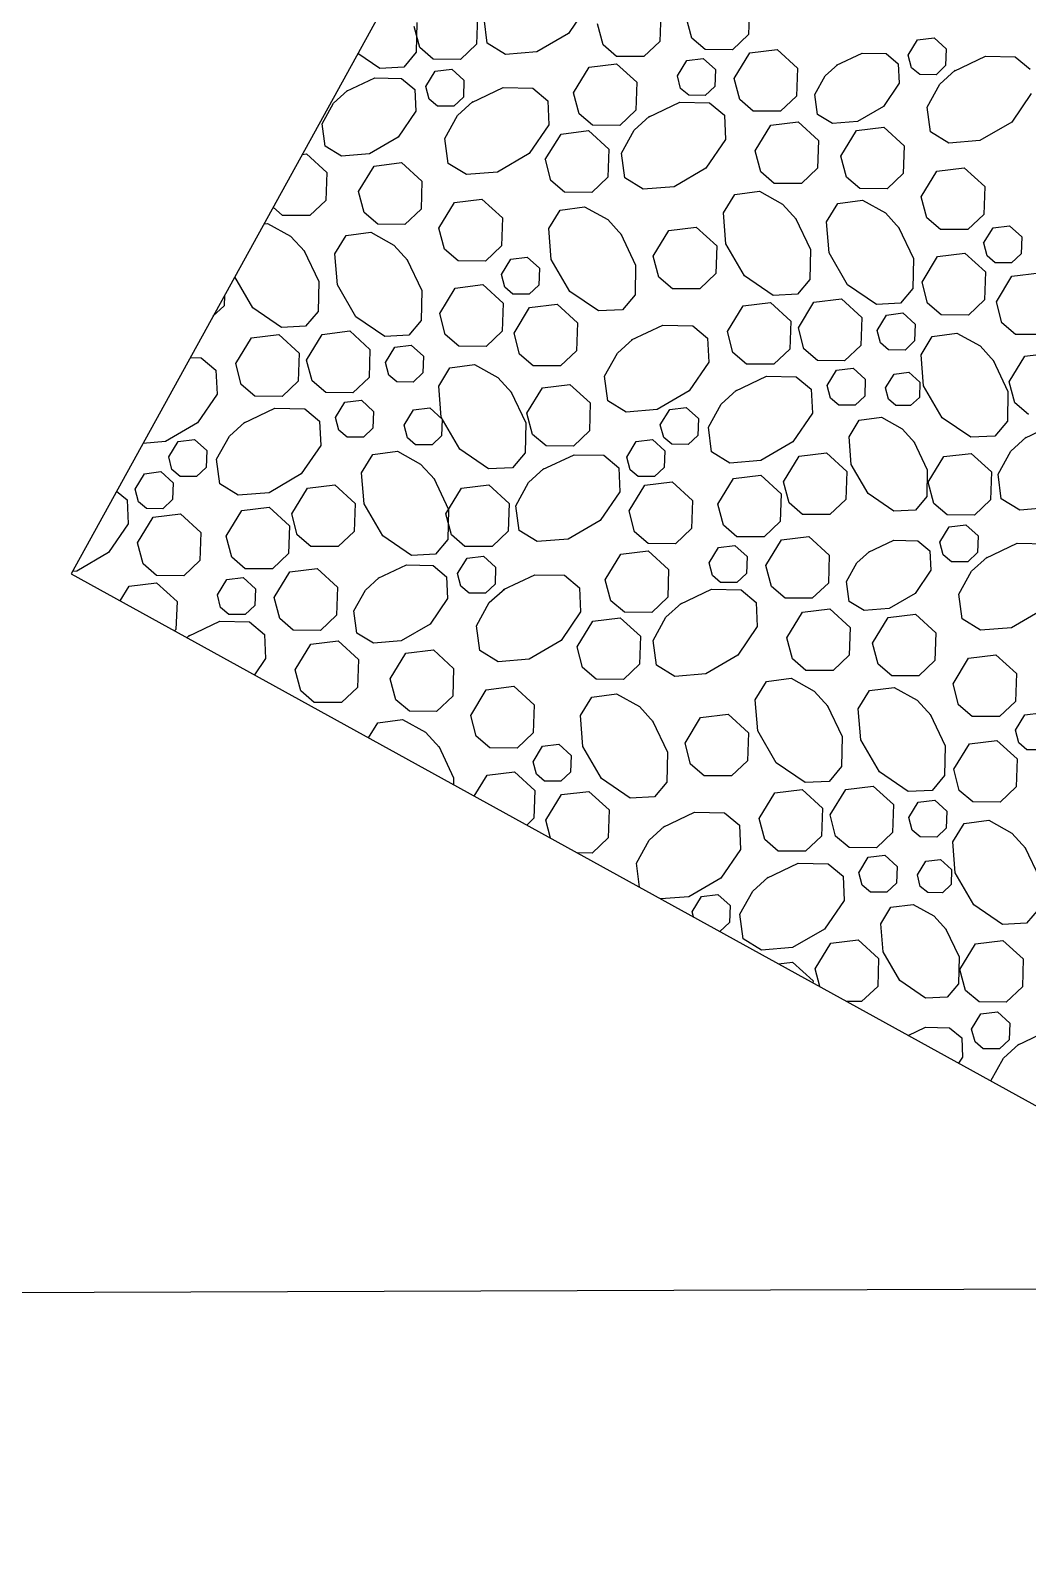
# Model space of a CAD drawing. Header units: inches. Extents: x -5337 to 1057, y 15227 to 19227.
# Drawn here: x -3716.02 to -3706.32, y 15955.57 to 15970.52 of the extents above; entities that cross this region are included whole.
import ezdxf

# ---------------------------------------------------------------- set-up
doc = ezdxf.new("R2010")
doc.units = ezdxf.units.IN
doc.header["$LTSCALE"] = 150
doc.header["$MEASUREMENT"] = 0
for name, color, linetype in [('ECB', 84, 'Continuous'), ('PAVING', 7, 'Continuous'), ('ROW', 7, 'Continuous')]:
    doc.layers.add(name, color=color, linetype=linetype)

# ---------------------------------------------------------------- blocks, each defined once
blk = doc.blocks.new('A$C58E001BE')
at = {"layer": 'PAVING', "color": 1}
for p, q in [((4.829, 18.414), (0, 9.657)), ((5.037, 15.199), (4.846, 14.919)), ((5.745, 15.114), (5.736, 14.841)), ((6.609, 15.18), (6.6, 14.907)), ((3.396, 14.78), (3.342, 14.985)), ((3.369, 15.025), (3.362, 14.735)), ((3.96, 15.086), (3.95, 14.814)), ((4.055, 14.823), (4.023, 15.063)), ((5.182, 14.807), (5.128, 15.012)), ((6.046, 14.874), (5.992, 15.078)), ((3.95, 14.814), (3.794, 14.665)), ((4.233, 14.713), (4.055, 14.823)), ((4.846, 14.919), (4.536, 14.738)), ((5.314, 14.695), (5.182, 14.807)), ((5.736, 14.841), (5.579, 14.693)), ((6.178, 14.761), (6.046, 14.874)), ((6.6, 14.907), (6.444, 14.759)), ((8.155, 14.708), (8.247, 14.857)), ((8.247, 14.857), (8.407, 14.877)), ((8.407, 14.877), (8.526, 14.769)), ((3.007, 14.578), (2.794, 14.724)), ((3.362, 14.735), (3.241, 14.589)), ((3.528, 14.667), (3.396, 14.78)), ((3.794, 14.665), (3.528, 14.667)), ((4.536, 14.738), (4.233, 14.713)), ((5.579, 14.693), (5.314, 14.695)), ((5.906, 14.506), (5.997, 14.656)), ((5.997, 14.656), (6.158, 14.675)), ((6.158, 14.675), (6.277, 14.567)), ((6.444, 14.759), (6.178, 14.761)), ((6.46, 14.48), (6.612, 14.729)), ((6.612, 14.729), (6.879, 14.762)), ((6.879, 14.762), (7.077, 14.581)), ((7.458, 14.61), (7.706, 14.727)), ((7.706, 14.727), (7.941, 14.722)), ((7.941, 14.722), (8.058, 14.624)), ((8.188, 14.585), (8.155, 14.708)), ((8.526, 14.769), (8.52, 14.605)), ((8.602, 14.552), (8.908, 14.697)), ((8.908, 14.697), (9.197, 14.691)), ((9.197, 14.691), (9.343, 14.57)), ((3.241, 14.589), (3.007, 14.578)), ((3.457, 14.402), (3.548, 14.551)), ((3.548, 14.551), (3.708, 14.571)), ((3.708, 14.571), (3.827, 14.463)), ((4.895, 14.341), (5.047, 14.591)), ((5.047, 14.591), (5.314, 14.624)), ((5.314, 14.624), (5.512, 14.443)), ((5.938, 14.383), (5.906, 14.506)), ((6.277, 14.567), (6.271, 14.403)), ((7.077, 14.581), (7.068, 14.309)), ((7.246, 14.324), (7.346, 14.506)), ((7.346, 14.506), (7.468, 14.617)), ((8.058, 14.624), (8.067, 14.434)), ((8.267, 14.517), (8.188, 14.585)), ((8.426, 14.516), (8.267, 14.517)), ((8.52, 14.605), (8.426, 14.516)), ((8.464, 14.425), (8.614, 14.561)), ((2.558, 14.24), (2.693, 14.363)), ((2.682, 14.355), (2.958, 14.485)), ((2.958, 14.485), (3.218, 14.48)), ((3.218, 14.48), (3.349, 14.371)), ((3.349, 14.371), (3.359, 14.16)), ((3.489, 14.279), (3.457, 14.402)), ((3.827, 14.463), (3.822, 14.299)), ((3.903, 14.246), (4.209, 14.391)), ((4.209, 14.391), (4.499, 14.385)), ((4.499, 14.385), (4.644, 14.263)), ((5.512, 14.443), (5.503, 14.171)), ((6.018, 14.316), (5.938, 14.383)), ((6.271, 14.403), (6.177, 14.314)), ((6.514, 14.275), (6.46, 14.48)), ((8.067, 14.434), (7.913, 14.208)), ((8.34, 14.2), (8.464, 14.425)), ((2.446, 14.038), (2.558, 14.24)), ((3.568, 14.211), (3.489, 14.279)), ((3.728, 14.21), (3.568, 14.211)), ((3.822, 14.299), (3.728, 14.21)), ((3.765, 14.118), (3.915, 14.255)), ((4.644, 14.263), (4.655, 14.03)), ((4.949, 14.137), (4.895, 14.341)), ((5.624, 14.104), (5.93, 14.249)), ((5.93, 14.249), (6.22, 14.242)), ((6.177, 14.314), (6.018, 14.316)), ((6.22, 14.242), (6.365, 14.121)), ((6.646, 14.163), (6.514, 14.275)), ((7.068, 14.309), (6.912, 14.161)), ((7.272, 14.13), (7.246, 14.324)), ((7.913, 14.208), (7.661, 14.061)), ((8.371, 13.96), (8.34, 14.2)), ((9.354, 14.335), (9.163, 14.056)), ((3.359, 14.16), (3.188, 13.909)), ((3.641, 13.894), (3.765, 14.118)), ((5.081, 14.024), (4.949, 14.137)), ((5.503, 14.171), (5.347, 14.022)), ((5.486, 13.976), (5.636, 14.112)), ((6.365, 14.121), (6.376, 13.887)), ((6.912, 14.161), (6.646, 14.163)), ((6.816, 14.025), (7.083, 14.058)), ((7.083, 14.058), (7.282, 13.877)), ((7.416, 14.041), (7.272, 14.13)), ((7.661, 14.061), (7.416, 14.041)), ((9.163, 14.056), (8.852, 13.875)), ((2.475, 13.822), (2.446, 14.038)), ((3.188, 13.909), (2.908, 13.745)), ((4.655, 14.03), (4.464, 13.75)), ((4.62, 13.69), (4.773, 13.939)), ((4.773, 13.939), (5.039, 13.972)), ((5.039, 13.972), (5.238, 13.791)), ((5.347, 14.022), (5.081, 14.024)), ((5.362, 13.751), (5.486, 13.976)), ((6.664, 13.776), (6.816, 14.025)), ((7.499, 13.724), (7.651, 13.974)), ((7.651, 13.974), (7.918, 14.006)), ((7.918, 14.006), (8.117, 13.825)), ((8.55, 13.85), (8.371, 13.96)), ((2.635, 13.723), (2.475, 13.822)), ((3.673, 13.653), (3.641, 13.894)), ((4.464, 13.75), (4.153, 13.569)), ((5.238, 13.791), (5.229, 13.519)), ((5.394, 13.511), (5.362, 13.751)), ((6.376, 13.887), (6.185, 13.608)), ((6.718, 13.571), (6.664, 13.776)), ((7.282, 13.877), (7.272, 13.605)), ((8.117, 13.825), (8.107, 13.553)), ((8.852, 13.875), (8.55, 13.85)), ((2.252, 13.741), (2.293, 13.746)), ((2.293, 13.746), (2.492, 13.565)), ((2.908, 13.745), (2.635, 13.723)), ((2.801, 13.378), (2.953, 13.627)), ((2.953, 13.627), (3.22, 13.66)), ((3.22, 13.66), (3.418, 13.479)), ((3.851, 13.544), (3.673, 13.653)), ((4.674, 13.485), (4.621, 13.69)), ((6.185, 13.608), (5.874, 13.426)), ((7.272, 13.605), (7.116, 13.457)), ((7.553, 13.52), (7.499, 13.724)), ((8.435, 13.577), (8.701, 13.609)), ((8.701, 13.609), (8.9, 13.428)), ((2.492, 13.565), (2.482, 13.293)), ((3.418, 13.479), (3.409, 13.207)), ((4.153, 13.569), (3.851, 13.544)), ((4.807, 13.373), (4.674, 13.485)), ((5.229, 13.519), (5.072, 13.371)), ((5.572, 13.401), (5.394, 13.511)), ((6.85, 13.458), (6.718, 13.571)), ((7.116, 13.457), (6.85, 13.458)), ((7.685, 13.407), (7.553, 13.52)), ((8.107, 13.553), (7.951, 13.405)), ((8.282, 13.327), (8.435, 13.577)), ((2.855, 13.173), (2.801, 13.378)), ((3.736, 13.271), (4.003, 13.303)), ((4.003, 13.303), (4.202, 13.122)), ((5.072, 13.371), (4.807, 13.373)), ((5.874, 13.426), (5.572, 13.401)), ((6.355, 13.171), (6.465, 13.349)), ((6.465, 13.349), (6.705, 13.381)), ((6.705, 13.381), (6.929, 13.257)), ((7.951, 13.405), (7.685, 13.407)), ((8.336, 13.123), (8.282, 13.327)), ((8.9, 13.428), (8.891, 13.156)), ((2.06, 13.147), (1.968, 13.226)), ((2.482, 13.293), (2.326, 13.145)), ((2.987, 13.06), (2.855, 13.173)), ((3.409, 13.207), (3.252, 13.058)), ((3.584, 13.021), (3.736, 13.271)), ((4.653, 13.019), (4.763, 13.198)), ((4.763, 13.198), (5.003, 13.23)), ((5.003, 13.23), (5.228, 13.106)), ((6.38, 12.869), (6.355, 13.171)), ((6.929, 13.257), (7.066, 13.107)), ((7.359, 13.084), (7.469, 13.262)), ((7.469, 13.262), (7.709, 13.294)), ((7.709, 13.294), (7.934, 13.17)), ((7.934, 13.17), (8.071, 13.02)), ((8.891, 13.156), (8.735, 13.008)), ((1.879, 13.065), (1.915, 13.069)), ((1.915, 13.069), (2.139, 12.945)), ((2.326, 13.145), (2.06, 13.147)), ((3.252, 13.058), (2.987, 13.06)), ((3.638, 12.817), (3.584, 13.021)), ((4.202, 13.122), (4.192, 12.85)), ((4.678, 12.717), (4.653, 13.019)), ((5.228, 13.106), (5.364, 12.955)), ((5.824, 12.999), (6.091, 13.032)), ((6.091, 13.032), (6.29, 12.851)), ((7.057, 13.119), (7.202, 12.813)), ((7.384, 12.781), (7.359, 13.084)), ((8.062, 13.032), (8.206, 12.726)), ((8.469, 13.01), (8.336, 13.123)), ((8.735, 13.008), (8.469, 13.01)), ((8.89, 12.876), (8.982, 13.025)), ((8.982, 13.025), (9.142, 13.045)), ((9.142, 13.045), (9.261, 12.937)), ((2.139, 12.945), (2.276, 12.795)), ((2.569, 12.772), (2.679, 12.95)), ((2.679, 12.95), (2.919, 12.982)), ((2.919, 12.982), (3.144, 12.858)), ((3.144, 12.858), (3.281, 12.707)), ((5.355, 12.967), (5.5, 12.662)), ((5.672, 12.75), (5.824, 12.999)), ((6.561, 12.558), (6.38, 12.869)), ((8.923, 12.753), (8.891, 12.876)), ((9.261, 12.937), (9.256, 12.773)), ((2.267, 12.807), (2.412, 12.501)), ((2.594, 12.469), (2.569, 12.772)), ((3.272, 12.719), (3.416, 12.414)), ((3.77, 12.704), (3.638, 12.817)), ((4.036, 12.702), (3.77, 12.704)), ((4.192, 12.85), (4.036, 12.702)), ((4.192, 12.57), (4.283, 12.719)), ((4.283, 12.719), (4.443, 12.739)), ((4.443, 12.739), (4.562, 12.631)), ((4.859, 12.406), (4.678, 12.717)), ((5.726, 12.545), (5.672, 12.75)), ((6.29, 12.851), (6.28, 12.579)), ((7.202, 12.813), (7.196, 12.523)), ((7.565, 12.47), (7.384, 12.781)), ((8.206, 12.726), (8.2, 12.436)), ((8.29, 12.496), (8.442, 12.745)), ((8.442, 12.745), (8.708, 12.778)), ((8.708, 12.778), (8.907, 12.597)), ((9.003, 12.686), (8.923, 12.753)), ((9.256, 12.773), (9.162, 12.684)), ((4.224, 12.447), (4.192, 12.57)), ((4.562, 12.631), (4.557, 12.467)), ((5.5, 12.662), (5.494, 12.372)), ((6.28, 12.579), (6.124, 12.43)), ((6.841, 12.367), (6.561, 12.558)), ((8.907, 12.597), (8.898, 12.325)), ((9.162, 12.684), (9.003, 12.686)), ((9.014, 12.305), (9.166, 12.555)), ((9.166, 12.555), (9.433, 12.587)), ((1.771, 12.246), (1.595, 12.549)), ((2.412, 12.501), (2.406, 12.211)), ((2.775, 12.158), (2.594, 12.469)), ((3.416, 12.414), (3.41, 12.124)), ((3.591, 12.19), (3.743, 12.439)), ((3.743, 12.439), (4.01, 12.472)), ((4.01, 12.472), (4.208, 12.291)), ((4.304, 12.379), (4.224, 12.447)), ((4.557, 12.467), (4.463, 12.378)), ((5.139, 12.216), (4.859, 12.406)), ((5.858, 12.432), (5.726, 12.545)), ((6.124, 12.43), (5.858, 12.432)), ((7.196, 12.523), (7.075, 12.378)), ((7.845, 12.28), (7.565, 12.47)), ((8.2, 12.436), (8.079, 12.291)), ((8.344, 12.291), (8.29, 12.496)), ((1.491, 12.267), (1.382, 12.164)), ((1.494, 12.367), (1.491, 12.267)), ((4.208, 12.291), (4.199, 12.019)), ((4.463, 12.378), (4.304, 12.379)), ((4.467, 12.248), (4.734, 12.281)), ((4.734, 12.281), (4.933, 12.1)), ((5.494, 12.372), (5.373, 12.226)), ((6.394, 12.016), (6.546, 12.265)), ((6.546, 12.265), (6.813, 12.298)), ((6.813, 12.298), (7.011, 12.117)), ((7.075, 12.378), (6.841, 12.367)), ((7.085, 12.05), (7.237, 12.3)), ((7.237, 12.3), (7.504, 12.333)), ((7.504, 12.333), (7.702, 12.152)), ((8.079, 12.291), (7.845, 12.28)), ((8.476, 12.178), (8.344, 12.291)), ((8.898, 12.325), (8.741, 12.176)), ((9.067, 12.1), (9.014, 12.305)), ((2.051, 12.055), (1.771, 12.246)), ((2.406, 12.211), (2.285, 12.066)), ((3.055, 11.968), (2.775, 12.158)), ((3.41, 12.124), (3.289, 11.979)), ((3.645, 11.985), (3.591, 12.19)), ((4.315, 11.999), (4.467, 12.248)), ((5.373, 12.226), (5.139, 12.216)), ((7.011, 12.117), (7.002, 11.845)), ((7.702, 12.152), (7.693, 11.879)), ((7.853, 12.026), (7.944, 12.176)), ((7.944, 12.176), (8.104, 12.196)), ((8.104, 12.196), (8.223, 12.087)), ((8.741, 12.176), (8.476, 12.178)), ((1.756, 11.953), (2.023, 11.986)), ((2.023, 11.986), (2.222, 11.805)), ((2.285, 12.066), (2.051, 12.055)), ((2.295, 11.738), (2.447, 11.988)), ((2.447, 11.988), (2.714, 12.021)), ((2.714, 12.021), (2.912, 11.84)), ((3.289, 11.979), (3.055, 11.968)), ((3.777, 11.872), (3.645, 11.985)), ((4.199, 12.019), (4.043, 11.87)), ((4.369, 11.794), (4.315, 11.999)), ((4.933, 12.1), (4.923, 11.828)), ((5.46, 11.933), (5.765, 12.078)), ((5.765, 12.078), (6.056, 12.072)), ((6.056, 12.072), (6.201, 11.95)), ((6.448, 11.811), (6.394, 12.015)), ((7.139, 11.846), (7.085, 12.05)), ((7.885, 11.904), (7.853, 12.026)), ((8.223, 12.087), (8.217, 11.924)), ((8.28, 11.788), (8.39, 11.967)), ((8.39, 11.967), (8.63, 11.999)), ((8.63, 11.999), (8.855, 11.875)), ((9.2, 11.988), (9.067, 12.1)), ((9.465, 11.986), (9.2, 11.988)), ((1.604, 11.704), (1.756, 11.953)), ((2.912, 11.84), (2.903, 11.568)), ((3.063, 11.715), (3.154, 11.864)), ((3.154, 11.864), (3.314, 11.884)), ((3.314, 11.884), (3.433, 11.775)), ((4.043, 11.87), (3.777, 11.872)), ((4.923, 11.828), (4.767, 11.68)), ((5.322, 11.805), (5.472, 11.942)), ((6.201, 11.95), (6.212, 11.716)), ((6.58, 11.698), (6.448, 11.811)), ((7.002, 11.845), (6.846, 11.696)), ((7.271, 11.733), (7.139, 11.846)), ((7.693, 11.879), (7.536, 11.731)), ((7.964, 11.836), (7.885, 11.904)), ((8.124, 11.835), (7.964, 11.836)), ((8.217, 11.924), (8.124, 11.835)), ((8.855, 11.875), (8.991, 11.724)), ((1.161, 11.762), (1.266, 11.76)), ((1.266, 11.76), (1.411, 11.638)), ((1.658, 11.499), (1.604, 11.704)), ((2.222, 11.805), (2.212, 11.533)), ((2.349, 11.534), (2.295, 11.738)), ((3.095, 11.592), (3.063, 11.715)), ((3.433, 11.775), (3.427, 11.612)), ((3.581, 11.482), (3.691, 11.661)), ((3.691, 11.661), (3.931, 11.693)), ((3.931, 11.693), (4.156, 11.568)), ((4.501, 11.682), (4.369, 11.794)), ((4.767, 11.68), (4.501, 11.682)), ((5.198, 11.58), (5.322, 11.805)), ((6.212, 11.716), (6.021, 11.437)), ((6.846, 11.696), (6.58, 11.698)), ((7.536, 11.731), (7.271, 11.733)), ((7.458, 11.639), (7.618, 11.659)), ((7.618, 11.659), (7.737, 11.55)), ((8.305, 11.486), (8.28, 11.788)), ((8.982, 11.736), (9.127, 11.431)), ((9.139, 11.525), (9.292, 11.774)), ((9.292, 11.774), (9.558, 11.807)), ((1.411, 11.638), (1.422, 11.404)), ((2.212, 11.533), (2.056, 11.384)), ((2.481, 11.421), (2.349, 11.534)), ((2.903, 11.568), (2.746, 11.419)), ((3.174, 11.524), (3.095, 11.592)), ((3.334, 11.523), (3.174, 11.524)), ((3.427, 11.612), (3.334, 11.523)), ((4.156, 11.568), (4.293, 11.418)), ((5.23, 11.34), (5.198, 11.58)), ((6.47, 11.436), (6.776, 11.581)), ((6.776, 11.581), (7.065, 11.574)), ((7.065, 11.574), (7.211, 11.453)), ((7.366, 11.489), (7.458, 11.639)), ((7.737, 11.55), (7.731, 11.387)), ((7.935, 11.466), (8.017, 11.601)), ((8.017, 11.601), (8.161, 11.619)), ((8.161, 11.619), (8.269, 11.521)), ((8.269, 11.521), (8.264, 11.374)), ((9.193, 11.32), (9.139, 11.525)), ((1.422, 11.404), (1.231, 11.125)), ((1.79, 11.386), (1.658, 11.499)), ((2.056, 11.384), (1.79, 11.386)), ((2.746, 11.419), (2.481, 11.421)), ((3.606, 11.18), (3.581, 11.482)), ((4.284, 11.43), (4.429, 11.125)), ((4.441, 11.219), (4.593, 11.468)), ((4.593, 11.468), (4.86, 11.501)), ((4.86, 11.501), (5.058, 11.32)), ((6.021, 11.437), (5.71, 11.255)), ((6.332, 11.308), (6.482, 11.445)), ((7.211, 11.453), (7.222, 11.219)), ((7.399, 11.366), (7.366, 11.489)), ((7.478, 11.299), (7.399, 11.366)), ((7.731, 11.387), (7.637, 11.298)), ((7.964, 11.356), (7.935, 11.466)), ((8.264, 11.374), (8.179, 11.294)), ((8.486, 11.175), (8.305, 11.486)), ((9.127, 11.431), (9.121, 11.141)), ((1.68, 11.124), (1.986, 11.269)), ((1.986, 11.269), (2.276, 11.262)), ((2.276, 11.262), (2.421, 11.141)), ((2.576, 11.177), (2.668, 11.327)), ((2.668, 11.327), (2.828, 11.347)), ((2.828, 11.347), (2.947, 11.238)), ((2.947, 11.238), (2.941, 11.075)), ((3.244, 11.102), (3.336, 11.252)), ((3.336, 11.252), (3.496, 11.272)), ((3.496, 11.272), (3.615, 11.163)), ((4.495, 11.014), (4.441, 11.219)), ((5.058, 11.32), (5.049, 11.048)), ((5.408, 11.23), (5.23, 11.34)), ((5.71, 11.255), (5.408, 11.23)), ((5.74, 11.107), (5.832, 11.257)), ((5.832, 11.257), (5.992, 11.276)), ((5.992, 11.276), (6.111, 11.168)), ((6.208, 11.083), (6.332, 11.308)), ((7.222, 11.219), (7.031, 10.94)), ((7.637, 11.298), (7.478, 11.299)), ((8.036, 11.295), (7.964, 11.356)), ((8.179, 11.294), (8.036, 11.295)), ((9.326, 11.208), (9.193, 11.32)), ((1.231, 11.125), (0.92, 10.943)), ((1.542, 10.996), (1.692, 11.133)), ((2.421, 11.141), (2.432, 10.907)), ((2.609, 11.054), (2.576, 11.177)), ((2.941, 11.075), (2.848, 10.986)), ((3.277, 10.979), (3.245, 11.102)), ((3.788, 10.869), (3.606, 11.18)), ((3.615, 11.163), (3.61, 11)), ((4.429, 11.125), (4.422, 10.835)), ((5.773, 10.984), (5.74, 11.107)), ((6.111, 11.168), (6.106, 11.004)), ((6.239, 10.843), (6.208, 11.083)), ((7.579, 10.99), (7.678, 11.151)), ((7.678, 11.151), (7.894, 11.18)), ((7.894, 11.18), (8.096, 11.068)), ((8.096, 11.068), (8.219, 10.933)), ((8.765, 10.985), (8.486, 11.175)), ((9.121, 11.141), (9, 10.995)), ((9.292, 10.978), (9.598, 11.122)), ((0.92, 10.943), (0.699, 10.925)), ((0.951, 10.795), (1.042, 10.945)), ((1.042, 10.945), (1.202, 10.964)), ((1.202, 10.964), (1.321, 10.856)), ((1.418, 10.771), (1.542, 10.996)), ((2.688, 10.987), (2.609, 11.054)), ((2.848, 10.986), (2.688, 10.987)), ((3.356, 10.912), (3.277, 10.979)), ((3.516, 10.911), (3.356, 10.912)), ((3.61, 11), (3.516, 10.911)), ((4.627, 10.902), (4.495, 11.014)), ((5.049, 11.048), (4.893, 10.9)), ((5.413, 10.793), (5.505, 10.943)), ((5.505, 10.943), (5.665, 10.963)), ((5.665, 10.963), (5.784, 10.854)), ((5.852, 10.917), (5.773, 10.984)), ((6.011, 10.915), (5.852, 10.917)), ((6.106, 11.004), (6.011, 10.915)), ((7.031, 10.94), (6.72, 10.758)), ((7.601, 10.719), (7.579, 10.99)), ((8.211, 10.944), (8.341, 10.669)), ((9, 10.995), (8.765, 10.985)), ((9.155, 10.85), (9.305, 10.986)), ((0.983, 10.672), (0.951, 10.795)), ((1.321, 10.856), (1.316, 10.692)), ((1.449, 10.531), (1.418, 10.771)), ((2.432, 10.907), (2.241, 10.628)), ((2.83, 10.639), (2.94, 10.817)), ((2.94, 10.817), (3.18, 10.849)), ((3.18, 10.849), (3.405, 10.725)), ((4.067, 10.678), (3.788, 10.869)), ((4.422, 10.835), (4.301, 10.689)), ((4.594, 10.672), (4.9, 10.816)), ((4.893, 10.9), (4.627, 10.902)), ((4.9, 10.816), (5.19, 10.81)), ((5.19, 10.81), (5.335, 10.689)), ((5.446, 10.67), (5.414, 10.793)), ((5.784, 10.854), (5.778, 10.691)), ((6.418, 10.733), (6.239, 10.843)), ((6.94, 10.552), (7.092, 10.801)), ((7.092, 10.801), (7.359, 10.834)), ((7.359, 10.834), (7.558, 10.653)), ((8.35, 10.547), (8.502, 10.797)), ((8.502, 10.797), (8.768, 10.829)), ((8.768, 10.829), (8.967, 10.648)), ((9.03, 10.625), (9.155, 10.85)), ((0.624, 10.481), (0.715, 10.631)), ((0.715, 10.631), (0.875, 10.651)), ((0.875, 10.651), (0.994, 10.542)), ((1.062, 10.605), (0.983, 10.672)), ((1.316, 10.692), (1.222, 10.603)), ((2.241, 10.628), (1.93, 10.446)), ((2.855, 10.337), (2.83, 10.639)), ((3.405, 10.725), (3.542, 10.575)), ((4.301, 10.689), (4.067, 10.678)), ((4.456, 10.544), (4.606, 10.681)), ((5.335, 10.689), (5.346, 10.455)), ((5.525, 10.603), (5.446, 10.67)), ((5.778, 10.691), (5.685, 10.602)), ((6.72, 10.758), (6.418, 10.733)), ((6.453, 10.584), (6.72, 10.617)), ((6.72, 10.617), (6.919, 10.436)), ((7.558, 10.653), (7.548, 10.381)), ((7.765, 10.439), (7.601, 10.719)), ((8.341, 10.669), (8.336, 10.408)), ((8.967, 10.648), (8.958, 10.376)), ((9.062, 10.385), (9.03, 10.625)), ((0.656, 10.358), (0.624, 10.481)), ((0.994, 10.542), (0.989, 10.379)), ((1.222, 10.603), (1.062, 10.605)), ((1.628, 10.421), (1.449, 10.531)), ((2.15, 10.24), (2.302, 10.489)), ((2.302, 10.489), (2.569, 10.522)), ((2.569, 10.522), (2.768, 10.341)), ((3.533, 10.587), (3.678, 10.281)), ((3.651, 10.241), (3.803, 10.491)), ((3.803, 10.491), (4.07, 10.523)), ((4.07, 10.523), (4.269, 10.342)), ((4.332, 10.319), (4.456, 10.544)), ((5.436, 10.268), (5.588, 10.518)), ((5.685, 10.602), (5.525, 10.603)), ((5.588, 10.518), (5.855, 10.551)), ((5.855, 10.551), (6.054, 10.37)), ((6.301, 10.335), (6.453, 10.584)), ((6.994, 10.347), (6.94, 10.552)), ((8.404, 10.342), (8.35, 10.547)), ((0.444, 10.462), (0.545, 10.377)), ((0.545, 10.377), (0.556, 10.143)), ((0.735, 10.291), (0.656, 10.358)), ((0.989, 10.379), (0.895, 10.29)), ((1.93, 10.446), (1.628, 10.421)), ((2.768, 10.341), (2.759, 10.069)), ((3.037, 10.026), (2.855, 10.337)), ((4.269, 10.342), (4.259, 10.07)), ((4.364, 10.079), (4.332, 10.319)), ((5.346, 10.455), (5.155, 10.176)), ((6.054, 10.37), (6.045, 10.097)), ((6.355, 10.13), (6.301, 10.335)), ((6.919, 10.436), (6.909, 10.164)), ((7.126, 10.235), (6.994, 10.347)), ((7.548, 10.381), (7.392, 10.233)), ((8.016, 10.267), (7.765, 10.439)), ((8.336, 10.408), (8.227, 10.277)), ((8.536, 10.23), (8.404, 10.342)), ((8.958, 10.376), (8.801, 10.228)), ((9.241, 10.275), (9.062, 10.385)), ((0.647, 9.957), (0.799, 10.206)), ((0.895, 10.29), (0.735, 10.291)), ((0.799, 10.206), (1.065, 10.239)), ((1.065, 10.239), (1.264, 10.058)), ((1.511, 10.023), (1.663, 10.272)), ((1.663, 10.272), (1.93, 10.305)), ((1.93, 10.305), (2.129, 10.124)), ((2.204, 10.035), (2.15, 10.24)), ((3.705, 10.036), (3.651, 10.241)), ((3.678, 10.281), (3.671, 9.991)), ((5.155, 10.176), (4.844, 9.994)), ((5.49, 10.064), (5.436, 10.268)), ((6.909, 10.164), (6.753, 10.015)), ((7.392, 10.233), (7.126, 10.235)), ((8.227, 10.277), (8.016, 10.267)), ((8.801, 10.228), (8.536, 10.23)), ((9.543, 10.3), (9.241, 10.275)), ((0.556, 10.143), (0.365, 9.864)), ((1.264, 10.058), (1.255, 9.785)), ((1.565, 9.818), (1.511, 10.023)), ((2.129, 10.124), (2.119, 9.852)), ((2.336, 9.923), (2.204, 10.035)), ((2.759, 10.069), (2.602, 9.921)), ((3.316, 9.835), (3.037, 10.026)), ((3.837, 9.923), (3.705, 10.036)), ((4.259, 10.07), (4.103, 9.922)), ((4.542, 9.969), (4.364, 10.079)), ((5.623, 9.951), (5.49, 10.064)), ((6.045, 10.097), (5.888, 9.949)), ((6.487, 10.017), (6.355, 10.13)), ((6.753, 10.015), (6.487, 10.017)), ((6.921, 9.986), (7.188, 10.019)), ((7.188, 10.019), (7.386, 9.838)), ((8.464, 9.964), (8.555, 10.114)), ((8.555, 10.114), (8.716, 10.133)), ((8.716, 10.133), (8.835, 10.025)), ((8.835, 10.025), (8.829, 9.862)), ((0.701, 9.752), (0.647, 9.956)), ((2.602, 9.921), (2.336, 9.923)), ((3.671, 9.991), (3.55, 9.846)), ((4.103, 9.922), (3.837, 9.923)), ((4.844, 9.994), (4.542, 9.969)), ((5.356, 9.847), (5.623, 9.88)), ((5.888, 9.949), (5.623, 9.951)), ((5.623, 9.88), (5.821, 9.699)), ((6.215, 9.762), (6.306, 9.912)), ((6.306, 9.912), (6.466, 9.932)), ((6.466, 9.932), (6.586, 9.823)), ((6.769, 9.736), (6.921, 9.986)), ((7.655, 9.763), (7.777, 9.873)), ((7.767, 9.866), (8.015, 9.983)), ((8.015, 9.983), (8.25, 9.978)), ((8.25, 9.978), (8.367, 9.88)), ((8.367, 9.88), (8.376, 9.69)), ((8.497, 9.841), (8.464, 9.964)), ((8.911, 9.809), (9.216, 9.953)), ((9.216, 9.953), (9.506, 9.947)), ((0.365, 9.864), (0.055, 9.682)), ((0.833, 9.639), (0.701, 9.752)), ((1.255, 9.785), (1.098, 9.637)), ((1.697, 9.705), (1.565, 9.818)), ((2.119, 9.852), (1.963, 9.703)), ((2.991, 9.612), (3.267, 9.742)), ((3.267, 9.742), (3.527, 9.737)), ((3.55, 9.846), (3.316, 9.835)), ((3.527, 9.737), (3.658, 9.627)), ((3.765, 9.658), (3.857, 9.808)), ((3.857, 9.808), (4.017, 9.827)), ((4.017, 9.827), (4.136, 9.719)), ((4.136, 9.719), (4.131, 9.555)), ((5.204, 9.598), (5.356, 9.847)), ((6.247, 9.64), (6.215, 9.762)), ((6.586, 9.823), (6.58, 9.66)), ((6.823, 9.531), (6.769, 9.736)), ((7.386, 9.838), (7.377, 9.565)), ((7.554, 9.581), (7.655, 9.763)), ((8.576, 9.774), (8.497, 9.841)), ((8.735, 9.772), (8.576, 9.774)), ((8.829, 9.862), (8.735, 9.772)), ((8.773, 9.681), (8.923, 9.818)), ((0, 9.657), (17.514, 0)), ((0.055, 9.682), (0.012, 9.679)), ((0.566, 9.535), (0.833, 9.568)), ((1.098, 9.637), (0.833, 9.639)), ((0.833, 9.568), (1.032, 9.387)), ((1.425, 9.45), (1.516, 9.6)), ((1.516, 9.6), (1.677, 9.62)), ((1.677, 9.62), (1.796, 9.511)), ((1.963, 9.703), (1.697, 9.705)), ((1.979, 9.424), (2.131, 9.674)), ((2.131, 9.674), (2.398, 9.707)), ((2.398, 9.707), (2.596, 9.526)), ((2.867, 9.497), (3.002, 9.62)), ((3.658, 9.627), (3.668, 9.416)), ((3.798, 9.535), (3.766, 9.658)), ((4.212, 9.503), (4.518, 9.647)), ((4.518, 9.647), (4.808, 9.641)), ((4.808, 9.641), (4.953, 9.52)), ((5.258, 9.393), (5.204, 9.598)), ((5.821, 9.699), (5.812, 9.427)), ((6.327, 9.572), (6.247, 9.64)), ((6.486, 9.571), (6.327, 9.572)), ((6.58, 9.66), (6.486, 9.571)), ((7.377, 9.565), (7.22, 9.417)), ((7.581, 9.386), (7.554, 9.581)), ((8.376, 9.69), (8.222, 9.464)), ((8.648, 9.456), (8.773, 9.681)), ((0.479, 9.393), (0.566, 9.535)), ((1.457, 9.327), (1.425, 9.45)), ((1.796, 9.511), (1.79, 9.348)), ((2.033, 9.219), (1.979, 9.424)), ((2.596, 9.526), (2.587, 9.253)), ((2.755, 9.294), (2.867, 9.497)), ((3.668, 9.416), (3.497, 9.165)), ((3.877, 9.468), (3.798, 9.535)), ((4.037, 9.467), (3.877, 9.468)), ((4.131, 9.555), (4.037, 9.467)), ((4.074, 9.375), (4.224, 9.511)), ((4.953, 9.52), (4.964, 9.286)), ((5.812, 9.427), (5.656, 9.279)), ((5.933, 9.36), (6.239, 9.505)), ((6.239, 9.505), (6.529, 9.499)), ((6.529, 9.499), (6.674, 9.377)), ((6.955, 9.419), (6.823, 9.531)), ((7.22, 9.417), (6.955, 9.419)), ((8.222, 9.464), (7.97, 9.317)), ((8.68, 9.216), (8.648, 9.456)), ((1.032, 9.387), (1.022, 9.115)), ((1.537, 9.26), (1.457, 9.327)), ((1.79, 9.348), (1.696, 9.259)), ((2.784, 9.078), (2.755, 9.294)), ((3.95, 9.15), (4.074, 9.375)), ((4.964, 9.286), (4.773, 9.006)), ((5.39, 9.281), (5.258, 9.393)), ((5.656, 9.279), (5.39, 9.281)), ((5.795, 9.232), (5.945, 9.369)), ((6.674, 9.377), (6.685, 9.143)), ((6.973, 9.032), (7.125, 9.282)), ((7.125, 9.282), (7.392, 9.315)), ((7.392, 9.315), (7.591, 9.134)), ((7.725, 9.297), (7.581, 9.386)), ((7.97, 9.317), (7.725, 9.297)), ((9.472, 9.312), (9.161, 9.131)), ((1.143, 9.048), (1.449, 9.193)), ((1.449, 9.193), (1.739, 9.187)), ((1.696, 9.259), (1.537, 9.26)), ((1.739, 9.187), (1.884, 9.065)), ((2.165, 9.107), (2.033, 9.219)), ((2.587, 9.253), (2.431, 9.105)), ((3.497, 9.165), (3.217, 9.002)), ((3.982, 8.91), (3.95, 9.15)), ((4.929, 8.946), (5.082, 9.196)), ((5.082, 9.196), (5.348, 9.228)), ((5.348, 9.228), (5.547, 9.047)), ((5.671, 9.007), (5.795, 9.232)), ((6.685, 9.143), (6.494, 8.864)), ((7.591, 9.134), (7.581, 8.862)), ((7.808, 8.981), (7.96, 9.23)), ((7.96, 9.23), (8.227, 9.263)), ((8.227, 9.263), (8.425, 9.082)), ((8.859, 9.106), (8.68, 9.216)), ((9.161, 9.131), (8.859, 9.106)), ((1.022, 9.115), (1.007, 9.101)), ((1.13, 9.034), (1.155, 9.057)), ((1.884, 9.065), (1.895, 8.831)), ((2.431, 9.105), (2.165, 9.107)), ((2.183, 8.72), (2.335, 8.97)), ((2.335, 8.97), (2.602, 9.003)), ((2.602, 9.003), (2.801, 8.822)), ((2.945, 8.979), (2.784, 9.078)), ((3.217, 9.002), (2.945, 8.979)), ((4.773, 9.006), (4.463, 8.825)), ((5.547, 9.047), (5.538, 8.775)), ((5.703, 8.767), (5.671, 9.007)), ((7.027, 8.827), (6.973, 9.032)), ((7.862, 8.776), (7.808, 8.981)), ((8.425, 9.082), (8.416, 8.81)), ((1.895, 8.831), (1.786, 8.672)), ((2.801, 8.822), (2.791, 8.55)), ((3.11, 8.634), (3.262, 8.883)), ((3.262, 8.883), (3.529, 8.916)), ((3.529, 8.916), (3.727, 8.735)), ((4.16, 8.8), (3.982, 8.91)), ((4.463, 8.825), (4.16, 8.8)), ((4.983, 8.742), (4.929, 8.946)), ((6.494, 8.864), (6.183, 8.682)), ((7.159, 8.715), (7.027, 8.827)), ((7.581, 8.862), (7.425, 8.713)), ((8.592, 8.584), (8.744, 8.833)), ((8.744, 8.833), (9.01, 8.866)), ((9.01, 8.866), (9.209, 8.685)), ((2.237, 8.516), (2.183, 8.72)), ((3.727, 8.735), (3.718, 8.463)), ((5.116, 8.629), (4.983, 8.742)), ((5.538, 8.775), (5.381, 8.627)), ((5.881, 8.657), (5.703, 8.767)), ((6.183, 8.682), (5.881, 8.657)), ((7.425, 8.713), (7.159, 8.715)), ((7.994, 8.663), (7.862, 8.776)), ((8.416, 8.81), (8.26, 8.661)), ((9.209, 8.685), (9.2, 8.413)), ((2.791, 8.55), (2.635, 8.401)), ((3.164, 8.429), (3.11, 8.634)), ((3.893, 8.277), (4.045, 8.527)), ((4.045, 8.527), (4.312, 8.56)), ((4.312, 8.56), (4.511, 8.379)), ((5.381, 8.627), (5.116, 8.629)), ((6.664, 8.427), (6.774, 8.606)), ((6.774, 8.606), (7.014, 8.638)), ((7.014, 8.638), (7.239, 8.513)), ((7.778, 8.518), (8.018, 8.55)), ((8.26, 8.661), (7.994, 8.663)), ((8.018, 8.55), (8.243, 8.426)), ((8.646, 8.379), (8.592, 8.584)), ((2.369, 8.403), (2.237, 8.516)), ((2.635, 8.401), (2.369, 8.403)), ((3.296, 8.317), (3.164, 8.429)), ((3.718, 8.463), (3.561, 8.315)), ((4.511, 8.379), (4.501, 8.107)), ((4.962, 8.276), (5.072, 8.454)), ((5.072, 8.454), (5.312, 8.486)), ((5.312, 8.486), (5.537, 8.362)), ((6.689, 8.125), (6.664, 8.427)), ((7.239, 8.513), (7.375, 8.363)), ((7.366, 8.375), (7.511, 8.07)), ((7.668, 8.34), (7.778, 8.518)), ((8.243, 8.426), (8.379, 8.276)), ((8.778, 8.266), (8.646, 8.379)), ((9.2, 8.413), (9.044, 8.265)), ((2.988, 8.206), (3.228, 8.238)), ((3.228, 8.238), (3.453, 8.114)), ((3.561, 8.315), (3.296, 8.317)), ((3.947, 8.073), (3.893, 8.277)), ((4.987, 7.973), (4.962, 8.276)), ((5.537, 8.362), (5.673, 8.212)), ((5.664, 8.224), (5.809, 7.918)), ((5.981, 8.006), (6.133, 8.255)), ((6.133, 8.255), (6.4, 8.288)), ((6.4, 8.288), (6.599, 8.107)), ((7.693, 8.038), (7.668, 8.34)), ((8.37, 8.288), (8.515, 7.982)), ((9.044, 8.265), (8.778, 8.266)), ((9.2, 8.132), (9.291, 8.282)), ((9.291, 8.282), (9.451, 8.302)), ((2.897, 8.059), (2.988, 8.206)), ((3.453, 8.114), (3.59, 7.964)), ((4.079, 7.96), (3.947, 8.073)), ((4.501, 8.107), (4.345, 7.958)), ((6.599, 8.107), (6.59, 7.835)), ((6.87, 7.814), (6.689, 8.125)), ((9.232, 8.009), (9.2, 8.132)), ((3.581, 7.976), (3.725, 7.67)), ((4.345, 7.958), (4.079, 7.96)), ((4.501, 7.826), (4.592, 7.976)), ((4.592, 7.976), (4.752, 7.996)), ((4.752, 7.996), (4.871, 7.887)), ((5.168, 7.662), (4.987, 7.973)), ((6.035, 7.801), (5.981, 8.006)), ((7.511, 8.07), (7.505, 7.78)), ((7.874, 7.727), (7.693, 8.038)), ((8.515, 7.982), (8.509, 7.692)), ((8.598, 7.752), (8.751, 8.001)), ((8.751, 8.001), (9.017, 8.034)), ((9.017, 8.034), (9.216, 7.853)), ((9.311, 7.942), (9.232, 8.009)), ((9.471, 7.941), (9.311, 7.942)), ((4.533, 7.703), (4.501, 7.826)), ((4.871, 7.887), (4.866, 7.724)), ((5.809, 7.918), (5.803, 7.628)), ((6.167, 7.689), (6.035, 7.801)), ((6.59, 7.835), (6.433, 7.687)), ((7.15, 7.624), (6.87, 7.814)), ((7.505, 7.78), (7.384, 7.634)), ((9.216, 7.853), (9.207, 7.581)), ((3.725, 7.67), (3.724, 7.603)), ((3.927, 7.491), (4.052, 7.695)), ((4.052, 7.695), (4.319, 7.728)), ((4.319, 7.728), (4.518, 7.547)), ((4.613, 7.636), (4.533, 7.703)), ((4.772, 7.635), (4.613, 7.636)), ((4.866, 7.724), (4.772, 7.635)), ((5.447, 7.472), (5.168, 7.662)), ((5.803, 7.628), (5.682, 7.483)), ((6.433, 7.687), (6.167, 7.689)), ((7.384, 7.634), (7.15, 7.624)), ((8.154, 7.536), (7.874, 7.727)), ((8.509, 7.692), (8.388, 7.547)), ((8.652, 7.547), (8.598, 7.752)), ((4.518, 7.547), (4.508, 7.275)), ((4.624, 7.255), (4.776, 7.505)), ((4.776, 7.505), (5.043, 7.537)), ((5.043, 7.537), (5.241, 7.357)), ((5.682, 7.483), (5.447, 7.472)), ((6.703, 7.272), (6.855, 7.522)), ((6.855, 7.522), (7.122, 7.554)), ((7.122, 7.554), (7.321, 7.373)), ((7.394, 7.307), (7.546, 7.556)), ((7.546, 7.556), (7.813, 7.589)), ((7.813, 7.589), (8.012, 7.408)), ((8.388, 7.547), (8.154, 7.536)), ((8.785, 7.435), (8.652, 7.547)), ((9.207, 7.581), (9.05, 7.433)), ((5.241, 7.357), (5.232, 7.084)), ((5.769, 7.189), (6.074, 7.334)), ((6.074, 7.334), (6.365, 7.328)), ((6.365, 7.328), (6.51, 7.207)), ((7.321, 7.373), (7.311, 7.101)), ((8.012, 7.408), (8.002, 7.136)), ((8.162, 7.283), (8.253, 7.432)), ((8.253, 7.432), (8.413, 7.452)), ((8.413, 7.452), (8.532, 7.343)), ((8.532, 7.343), (8.526, 7.18)), ((9.05, 7.433), (8.785, 7.435)), ((4.508, 7.275), (4.439, 7.209)), ((4.669, 7.082), (4.624, 7.255)), ((5.631, 7.061), (5.781, 7.198)), ((6.51, 7.207), (6.521, 6.972)), ((6.757, 7.067), (6.703, 7.272)), ((7.448, 7.102), (7.394, 7.307)), ((8.194, 7.16), (8.162, 7.283)), ((8.526, 7.18), (8.433, 7.091)), ((8.589, 7.045), (8.699, 7.223)), ((8.699, 7.223), (8.939, 7.255)), ((8.939, 7.255), (9.164, 7.131)), ((5.232, 7.084), (5.076, 6.936)), ((5.507, 6.837), (5.631, 7.061)), ((6.889, 6.955), (6.757, 7.067)), ((7.311, 7.101), (7.155, 6.953)), ((7.58, 6.99), (7.448, 7.102)), ((8.002, 7.136), (7.845, 6.988)), ((8.273, 7.093), (8.194, 7.16)), ((8.433, 7.091), (8.273, 7.093)), ((8.614, 6.742), (8.589, 7.045)), ((9.164, 7.131), (9.3, 6.98)), ((5.076, 6.936), (4.932, 6.937)), ((6.521, 6.972), (6.33, 6.693)), ((7.155, 6.953), (6.889, 6.955)), ((7.845, 6.988), (7.58, 6.99)), ((7.675, 6.745), (7.766, 6.895)), ((7.766, 6.895), (7.926, 6.915)), ((7.926, 6.915), (8.046, 6.806)), ((8.326, 6.857), (8.47, 6.875)), ((8.47, 6.875), (8.578, 6.777)), ((9.291, 6.993), (9.436, 6.687)), ((5.537, 6.604), (5.507, 6.837)), ((6.779, 6.692), (7.084, 6.837)), ((7.084, 6.837), (7.374, 6.831)), ((7.374, 6.831), (7.52, 6.71)), ((7.707, 6.623), (7.675, 6.746)), ((8.046, 6.806), (8.04, 6.643)), ((8.244, 6.723), (8.326, 6.857)), ((8.578, 6.777), (8.573, 6.63)), ((8.795, 6.432), (8.614, 6.742)), ((6.33, 6.693), (6.019, 6.511)), ((6.641, 6.564), (6.791, 6.701)), ((7.52, 6.71), (7.531, 6.475)), ((7.787, 6.555), (7.707, 6.623)), ((8.04, 6.643), (7.946, 6.554)), ((8.273, 6.612), (8.244, 6.723)), ((8.345, 6.551), (8.273, 6.612)), ((8.573, 6.63), (8.488, 6.55)), ((6.019, 6.511), (5.746, 6.489)), ((6.049, 6.363), (6.141, 6.513)), ((6.141, 6.513), (6.301, 6.533)), ((6.301, 6.533), (6.42, 6.424)), ((6.516, 6.34), (6.641, 6.564)), ((7.531, 6.475), (7.34, 6.196)), ((7.946, 6.554), (7.787, 6.555)), ((7.986, 6.408), (8.203, 6.436)), ((8.203, 6.436), (8.405, 6.324)), ((8.488, 6.55), (8.345, 6.551)), ((9.075, 6.241), (8.795, 6.432)), ((6.062, 6.314), (6.049, 6.363)), ((6.42, 6.424), (6.415, 6.261)), ((6.548, 6.1), (6.516, 6.34)), ((7.888, 6.247), (7.986, 6.408)), ((8.405, 6.324), (8.528, 6.189)), ((9.43, 6.397), (9.309, 6.252)), ((6.415, 6.261), (6.32, 6.172)), ((7.34, 6.196), (7.029, 6.015)), ((7.91, 5.975), (7.888, 6.247)), ((8.52, 6.2), (8.65, 5.925)), ((9.309, 6.252), (9.075, 6.241)), ((6.727, 5.989), (6.548, 6.1)), ((7.029, 6.015), (6.727, 5.989)), ((7.249, 5.808), (7.401, 6.058)), ((7.401, 6.058), (7.668, 6.091)), ((7.668, 6.091), (7.867, 5.91)), ((8.658, 5.803), (8.811, 6.053)), ((8.811, 6.053), (9.077, 6.086)), ((9.077, 6.086), (9.276, 5.905)), ((6.893, 5.856), (7.029, 5.873)), ((7.029, 5.873), (7.228, 5.692)), ((7.867, 5.91), (7.858, 5.637)), ((8.073, 5.695), (7.91, 5.975)), ((8.65, 5.925), (8.645, 5.664)), ((9.276, 5.905), (9.267, 5.633)), ((7.228, 5.692), (7.227, 5.672)), ((7.295, 5.635), (7.249, 5.808)), ((8.325, 5.524), (8.073, 5.695)), ((8.712, 5.598), (8.659, 5.803)), ((7.858, 5.637), (7.701, 5.489)), ((8.536, 5.533), (8.325, 5.524)), ((8.645, 5.664), (8.536, 5.533)), ((8.845, 5.486), (8.712, 5.598)), ((9.267, 5.633), (9.11, 5.484)), ((7.701, 5.489), (7.557, 5.49)), ((9.11, 5.484), (8.845, 5.486)), ((8.864, 5.37), (9.025, 5.39)), ((9.025, 5.39), (9.144, 5.281)), ((8.156, 5.16), (8.324, 5.24)), ((8.324, 5.24), (8.558, 5.235)), ((8.558, 5.235), (8.676, 5.137)), ((8.773, 5.22), (8.864, 5.37)), ((9.144, 5.281), (9.138, 5.118)), ((8.676, 5.137), (8.685, 4.947)), ((8.806, 5.098), (8.773, 5.22)), ((8.885, 5.03), (8.806, 5.098)), ((9.138, 5.118), (9.044, 5.029)), ((9.22, 5.065), (9.525, 5.21)), ((8.685, 4.947), (8.646, 4.89)), ((9.044, 5.029), (8.885, 5.03)), ((8.96, 4.717), (9.082, 4.937)), ((9.082, 4.937), (9.232, 5.074))]:
    blk.add_line(p, q, dxfattribs=at)

msp = doc.modelspace()

# ---------------------------------------------------------------- linework, layer by layer
at = {"layer": 'ROW'}
msp.add_line((-3727.532, 15958.193), (-3596.874, 15958.644), dxfattribs=at)

# ---------------------------------------------------------------- block references
at = {"layer": 'ECB'}
msp.add_blockref('A$C58E001BE', (-3715.631, 15955.575), dxfattribs=at)

doc.saveas('drawing.dxf')
